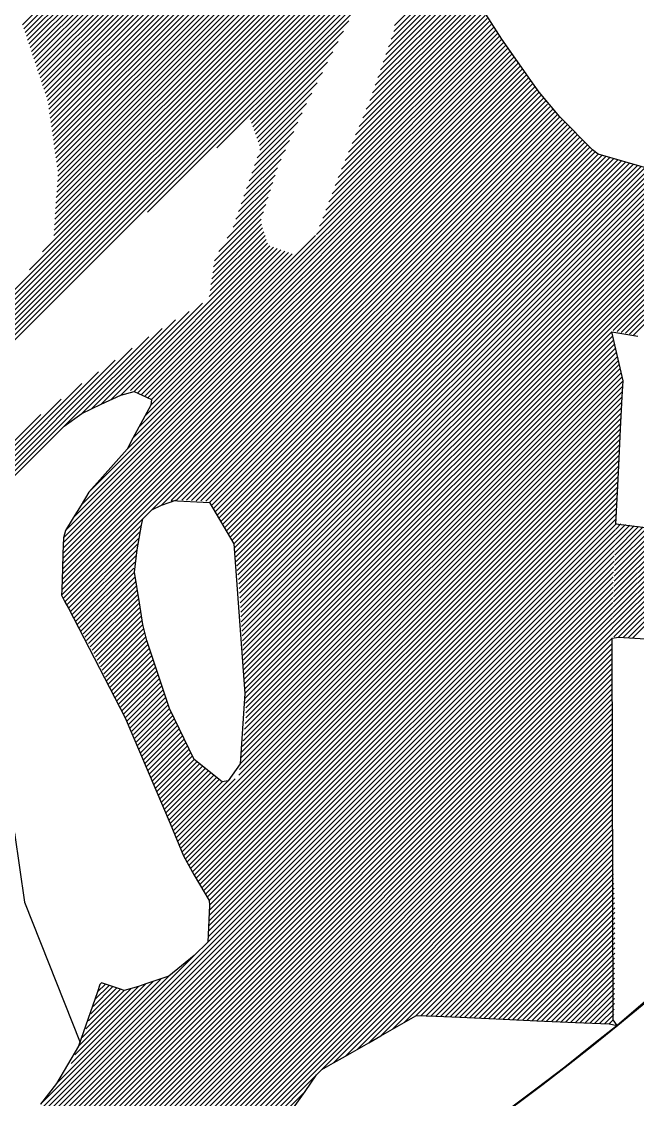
# Model space of a CAD drawing. Header units: inches. Extents: x 0 to 36, y 0 to 24.
# Drawn here: x 9.6907 to 9.9184, y 20.5975 to 20.9962 of the extents above; entities that cross this region are included whole.
import ezdxf

# ---------------------------------------------------------------- set-up
doc = ezdxf.new("R2010")
doc.units = ezdxf.units.IN
doc.header["$MEASUREMENT"] = 0
doc.layers.add('CoverSheet', color=7, linetype='CONTINUOUS')

msp = doc.modelspace()

# ---------------------------------------------------------------- linework, layer by layer
at = {"layer": 'CoverSheet'}
for p, q in [((9.69106, 20.99495), (9.80653, 21.11042)), ((9.69152, 20.99355), (9.80708, 21.10911)), ((9.69199, 20.99215), (9.80764, 21.1078)), ((9.69245, 20.99075), (9.80819, 21.1065)), ((9.69291, 20.98935), (9.80875, 21.10519)), ((9.69337, 20.98796), (9.8093, 21.10388)), ((9.69384, 20.98656), (9.80986, 21.10258)), ((9.6943, 20.98516), (9.81041, 21.10127)), ((9.69476, 20.98376), (9.81097, 21.09996)), ((9.69522, 20.98236), (9.81152, 21.09866)), ((9.69569, 20.98096), (9.81208, 21.09735)), ((9.69615, 20.97956), (9.81263, 21.09605)), ((9.69661, 20.97816), (9.81319, 21.09474)), ((9.69707, 20.97676), (9.81374, 21.09343)), ((9.69754, 20.97536), (9.8143, 21.09213)), ((9.698, 20.97396), (9.81485, 21.09082)), ((9.69846, 20.97257), (9.81541, 21.08951)), ((9.69892, 20.97117), (9.81596, 21.08821)), ((9.69939, 20.96977), (9.81652, 21.0869)), ((9.69985, 20.96837), (9.81707, 21.08559)), ((9.70031, 20.96697), (9.81763, 21.08429)), ((9.70058, 20.96538), (9.81818, 21.08298)), ((9.70081, 20.96375), (9.81874, 21.08168)), ((9.70104, 20.96211), (9.8193, 21.08037)), ((9.70127, 20.96048), (9.81987, 21.07908)), ((9.7015, 20.95885), (9.82047, 21.07782)), ((9.70173, 20.95722), (9.82107, 21.07656)), ((9.70196, 20.95559), (9.82167, 21.0753)), ((9.70219, 20.95395), (9.82227, 21.07404)), ((9.70242, 20.95232), (9.82287, 21.07277)), ((9.70264, 20.95069), (9.82347, 21.07151)), ((9.70287, 20.94906), (9.82407, 21.07025)), ((9.7031, 20.94742), (9.82467, 21.06899)), ((9.70333, 20.94579), (9.82527, 21.06773)), ((9.70356, 20.94416), (9.82587, 21.06647)), ((9.70379, 20.94253), (9.82648, 21.06521)), ((9.70402, 20.94089), (9.82708, 21.06395)), ((9.70407, 20.93908), (9.82768, 21.06269)), ((9.70351, 20.93108), (9.83008, 21.05765)), ((9.70365, 20.93308), (9.82948, 21.05891)), ((9.70379, 20.93508), (9.82888, 21.06017)), ((9.70393, 20.93708), (9.82828, 21.06143)), ((9.7031, 20.92508), (9.83188, 21.05386)), ((9.70324, 20.92708), (9.83128, 21.05513)), ((9.70338, 20.92908), (9.83068, 21.05639)), ((9.70268, 20.91908), (9.83369, 21.05008)), ((9.70282, 20.92108), (9.83309, 21.05134)), ((9.70296, 20.92308), (9.83248, 21.0526)), ((9.69363, 20.90444), (9.83549, 21.0463)), ((9.69836, 20.91104), (9.83489, 21.04756)), ((9.70255, 20.91708), (9.83429, 21.04882)), ((9.51813, 20.72708), (9.83609, 21.04504)), ((9.51831, 20.7254), (9.83669, 21.04378)), ((9.51849, 20.72372), (9.83729, 21.04252)), ((9.51866, 20.72203), (9.83789, 21.04126)), ((9.51884, 20.72035), (9.83849, 21.04)), ((9.51902, 20.71866), (9.83909, 21.03874)), ((9.48077, 20.67855), (9.8397, 21.03748)), ((9.60825, 20.80417), (9.8403, 21.03622)), ((9.61842, 20.81248), (9.8409, 21.03496)), ((9.61926, 20.81145), (9.8415, 21.03369)), ((9.62009, 20.81043), (9.8421, 21.03243)), ((9.73719, 20.92567), (9.8427, 21.03117)), ((9.76289, 20.94951), (9.8433, 21.02991)), ((9.86821, 20.98966), (9.8495, 21.01936)), ((9.82733, 20.98974), (9.8523, 21.01471)), ((9.82831, 20.99258), (9.8516, 21.01587)), ((9.82856, 20.99469), (9.8509, 21.01704)), ((9.8234, 20.97836), (9.85509, 21.01006)), ((9.82438, 20.98121), (9.85439, 21.01122)), ((9.82536, 20.98405), (9.85369, 21.01238)), ((9.82635, 20.9869), (9.853, 21.01355)), ((9.82045, 20.96983), (9.85719, 21.00657)), ((9.82143, 20.97268), (9.85649, 21.00773)), ((9.82242, 20.97552), (9.85579, 21.00889)), ((9.81552, 20.95745), (9.85998, 21.00191)), ((9.81682, 20.96062), (9.85928, 21.00308)), ((9.81812, 20.96378), (9.85858, 21.00424)), ((9.81943, 20.96695), (9.85788, 21.0054)), ((9.8116, 20.94795), (9.86207, 20.99842)), ((9.81291, 20.95112), (9.86138, 20.99959)), ((9.81421, 20.95428), (9.86068, 21.00075)), ((9.77525, 20.96), (9.81169, 20.99644)), ((9.80663, 20.93553), (9.86512, 20.99402)), ((9.80777, 20.93854), (9.86435, 20.99512)), ((9.80899, 20.94162), (9.86358, 20.99621)), ((9.8103, 20.94479), (9.86281, 20.9973)), ((9.77574, 20.95863), (9.80973, 20.99262)), ((9.80318, 20.9265), (9.86743, 20.99075)), ((9.80433, 20.92951), (9.86666, 20.99184)), ((9.80548, 20.93252), (9.86589, 20.99293)), ((9.73843, 20.85431), (9.87052, 20.98639)), ((9.77622, 20.95725), (9.80777, 20.9888)), ((9.79974, 20.91748), (9.86975, 20.98748)), ((9.80089, 20.92048), (9.86898, 20.98857)), ((9.80204, 20.92349), (9.86821, 20.98966)), ((9.879, 20.9744), (9.86821, 20.98966)), ((9.72967, 20.83809), (9.8736, 20.98203)), ((9.73186, 20.84215), (9.87283, 20.98312)), ((9.73405, 20.8462), (9.87206, 20.98421)), ((9.73624, 20.85025), (9.87129, 20.9853)), ((9.77671, 20.95587), (9.80581, 20.98498)), ((9.70981, 20.81265), (9.87592, 20.97876)), ((9.71268, 20.81738), (9.87515, 20.97985)), ((9.71554, 20.82211), (9.87438, 20.98094)), ((9.77719, 20.9545), (9.80385, 20.98116)), ((9.70604, 20.80144), (9.879, 20.9744)), ((9.70611, 20.80336), (9.87823, 20.97549)), ((9.70617, 20.80529), (9.87746, 20.97658)), ((9.70694, 20.80792), (9.87669, 20.97767)), ((9.77768, 20.95312), (9.80189, 20.97733)), ((9.88209, 20.97004), (9.879, 20.9744)), ((9.70578, 20.79373), (9.88209, 20.97004)), ((9.70585, 20.79566), (9.88132, 20.97113)), ((9.70591, 20.79758), (9.88054, 20.97222)), ((9.70598, 20.79951), (9.87977, 20.97331)), ((9.77817, 20.95175), (9.79993, 20.97351)), ((9.88972, 20.96092), (9.88209, 20.97004)), ((9.70559, 20.78795), (9.8844, 20.96676)), ((9.70565, 20.78988), (9.88363, 20.96786)), ((9.70572, 20.7918), (9.88286, 20.96895)), ((9.77865, 20.95037), (9.79797, 20.96969)), ((9.77882, 20.94868), (9.79601, 20.96587)), ((9.70546, 20.7841), (9.88601, 20.96465)), ((9.70552, 20.78602), (9.88517, 20.96567)), ((9.73883, 20.81561), (9.88694, 20.96372)), ((9.74241, 20.81733), (9.88787, 20.96279)), ((9.746, 20.81906), (9.8888, 20.96185)), ((9.77783, 20.94583), (9.79444, 20.96243)), ((9.74813, 20.81933), (9.88972, 20.96092)), ((9.74991, 20.81924), (9.89065, 20.95998)), ((9.75169, 20.81916), (9.89158, 20.95905)), ((9.75346, 20.81908), (9.8925, 20.95812)), ((9.77685, 20.94298), (9.79288, 20.95902)), ((9.90178, 20.94877), (9.88972, 20.96092)), ((9.75524, 20.81899), (9.89343, 20.95718)), ((9.75702, 20.81891), (9.89436, 20.95625)), ((9.7588, 20.81883), (9.89529, 20.95531)), ((9.76021, 20.81837), (9.89621, 20.95438)), ((9.77278, 20.75834), (9.96903, 20.9546)), ((9.77286, 20.75657), (9.97077, 20.95447)), ((9.77295, 20.75479), (9.97251, 20.95435)), ((9.77303, 20.75301), (9.97425, 20.95422)), ((9.77312, 20.75124), (9.97598, 20.9541)), ((9.7732, 20.74946), (9.97772, 20.95398)), ((9.77586, 20.94014), (9.79133, 20.9556)), ((9.7609, 20.8172), (9.89714, 20.95344)), ((9.76158, 20.81602), (9.89807, 20.95251)), ((9.76227, 20.81485), (9.899, 20.95158)), ((9.76296, 20.81367), (9.89992, 20.95064)), ((9.77329, 20.74768), (9.97946, 20.95385)), ((9.77488, 20.93729), (9.78977, 20.95219)), ((9.90941, 20.88194), (9.9812, 20.95373)), ((9.91093, 20.8816), (9.98294, 20.95361)), ((9.91245, 20.88126), (9.98467, 20.95348)), ((9.91397, 20.88092), (9.98641, 20.95336)), ((9.91549, 20.88058), (9.98815, 20.95324)), ((9.91701, 20.88023), (9.98989, 20.95311)), ((9.76364, 20.8125), (9.90085, 20.94971)), ((9.76433, 20.81132), (9.90178, 20.94877)), ((9.76502, 20.81015), (9.9027, 20.94784)), ((9.7657, 20.80897), (9.90389, 20.94716)), ((9.76639, 20.8078), (9.90534, 20.94675)), ((9.76708, 20.80662), (9.90678, 20.94633)), ((9.76776, 20.80545), (9.90823, 20.94592)), ((9.77389, 20.93444), (9.78822, 20.94877)), ((9.90389, 20.94716), (9.90178, 20.94877)), ((9.92271, 20.94178), (9.90389, 20.94716)), ((9.76845, 20.80427), (9.90968, 20.94551)), ((9.76913, 20.8031), (9.91113, 20.94509)), ((9.76944, 20.80154), (9.91257, 20.94468)), ((9.76964, 20.79988), (9.91402, 20.94426)), ((9.76984, 20.79821), (9.91547, 20.94385)), ((9.77003, 20.79655), (9.91692, 20.94344)), ((9.77023, 20.79489), (9.91837, 20.94302)), ((9.77043, 20.79323), (9.91981, 20.94261)), ((9.77063, 20.79156), (9.92126, 20.94219)), ((9.77192, 20.92875), (9.78532, 20.94215)), ((9.77244, 20.76545), (9.94897, 20.94198)), ((9.77252, 20.76367), (9.95116, 20.94231)), ((9.77261, 20.76189), (9.95336, 20.94264)), ((9.77269, 20.76012), (9.95555, 20.94297)), ((9.77291, 20.9316), (9.78667, 20.94536)), ((9.77083, 20.7899), (9.92271, 20.94178)), ((9.77094, 20.9259), (9.78446, 20.93942)), ((9.77103, 20.78824), (9.92416, 20.94137)), ((9.77118, 20.78652), (9.92585, 20.9412)), ((9.77128, 20.78477), (9.92768, 20.94117)), ((9.77139, 20.78301), (9.92952, 20.94114)), ((9.77149, 20.78125), (9.93135, 20.94111)), ((9.7716, 20.7795), (9.93318, 20.94109)), ((9.7717, 20.77774), (9.93502, 20.94106)), ((9.77181, 20.77599), (9.93685, 20.94103)), ((9.77191, 20.77423), (9.93868, 20.941)), ((9.77202, 20.77247), (9.94052, 20.94097)), ((9.77212, 20.77072), (9.9424, 20.94099)), ((9.77223, 20.76896), (9.94459, 20.94132)), ((9.77233, 20.7672), (9.94678, 20.94165)), ((9.76897, 20.92021), (9.78273, 20.93397)), ((9.76995, 20.92306), (9.78359, 20.93669)), ((9.76669, 20.91607), (9.78186, 20.93124)), ((9.76364, 20.91116), (9.781, 20.92852)), ((9.7617, 20.9055), (9.77927, 20.92307)), ((9.76203, 20.90769), (9.78014, 20.92579)), ((9.76071, 20.89892), (9.78024, 20.91845)), ((9.76104, 20.90111), (9.7798, 20.91987)), ((9.76137, 20.9033), (9.77935, 20.92128)), ((9.72373, 20.85636), (9.78158, 20.91421)), ((9.73866, 20.85639), (9.79939, 20.91713)), ((9.76004, 20.89453), (9.78114, 20.91563)), ((9.76038, 20.89673), (9.78069, 20.91704)), ((9.72732, 20.85808), (9.78251, 20.91327)), ((9.7309, 20.85981), (9.78387, 20.91278)), ((9.73232, 20.85936), (9.78524, 20.91228)), ((9.73359, 20.85877), (9.7866, 20.91178)), ((9.73485, 20.85817), (9.78796, 20.91128)), ((9.73612, 20.85758), (9.78933, 20.91078)), ((9.73739, 20.85698), (9.79069, 20.91029)), ((9.72015, 20.85464), (9.7576, 20.89209)), ((9.71656, 20.85291), (9.75262, 20.88897)), ((9.70648, 20.84655), (9.74266, 20.88273)), ((9.71298, 20.85119), (9.74764, 20.88585)), ((9.48787, 20.62981), (9.73767, 20.87961)), ((9.77337, 20.74591), (9.90894, 20.88147)), ((9.77346, 20.74413), (9.90929, 20.87996)), ((9.77354, 20.74235), (9.90963, 20.87844)), ((9.91308, 20.86327), (9.90894, 20.88147)), ((9.90894, 20.88147), (9.91853, 20.87989)), ((9.48781, 20.6316), (9.73156, 20.87536)), ((9.77363, 20.74058), (9.90998, 20.87693)), ((9.77363, 20.73872), (9.91033, 20.87541)), ((9.48774, 20.6334), (9.72534, 20.871)), ((9.77283, 20.73233), (9.91136, 20.87086)), ((9.7731, 20.73446), (9.91102, 20.87238)), ((9.77336, 20.73659), (9.91067, 20.8739)), ((9.48767, 20.63519), (9.71912, 20.86664)), ((9.77204, 20.72595), (9.9124, 20.86632)), ((9.7723, 20.72808), (9.91205, 20.86783)), ((9.77257, 20.73021), (9.91171, 20.86935)), ((9.48756, 20.63694), (9.7129, 20.86228)), ((9.77151, 20.7217), (9.91308, 20.86327)), ((9.77177, 20.72383), (9.91275, 20.8648)), ((9.91278, 20.85739), (9.91308, 20.86327)), ((9.72732, 20.85808), (9.73232, 20.85936)), ((9.73232, 20.85936), (9.73866, 20.85639)), ((9.77097, 20.71744), (9.91288, 20.85935)), ((9.77124, 20.71957), (9.91298, 20.86131)), ((9.4873, 20.63854), (9.70536, 20.8566)), ((9.71298, 20.85119), (9.72015, 20.85464)), ((9.72015, 20.85464), (9.72732, 20.85808)), ((9.72015, 20.85464), (9.72015, 20.85464)), ((9.72732, 20.85808), (9.72732, 20.85808)), ((9.73843, 20.85431), (9.73624, 20.85025)), ((9.73866, 20.85639), (9.73843, 20.85431)), ((9.74835, 20.69296), (9.91278, 20.85739)), ((9.74889, 20.69164), (9.91268, 20.85542)), ((9.91217, 20.84561), (9.91278, 20.85739)), ((9.48705, 20.64015), (9.69782, 20.85092)), ((9.70648, 20.84655), (9.71298, 20.85119)), ((9.73624, 20.85025), (9.73405, 20.8462)), ((9.74944, 20.69032), (9.91258, 20.85346)), ((9.74998, 20.689), (9.91248, 20.8515)), ((9.68374, 20.82382), (9.70648, 20.84655)), ((9.75052, 20.68769), (9.91238, 20.84954)), ((9.75112, 20.68642), (9.91228, 20.84758)), ((9.73405, 20.8462), (9.73186, 20.84215)), ((9.75181, 20.68525), (9.91217, 20.84561)), ((9.75249, 20.68407), (9.91207, 20.84365)), ((9.91147, 20.83188), (9.91217, 20.84561)), ((9.73186, 20.84215), (9.72967, 20.83809)), ((9.75318, 20.6829), (9.91197, 20.84169)), ((9.75387, 20.68172), (9.91187, 20.83973)), ((9.72967, 20.83809), (9.71554, 20.82211)), ((9.75455, 20.68055), (9.91177, 20.83777)), ((9.75524, 20.67937), (9.91167, 20.8358)), ((9.75593, 20.6782), (9.91157, 20.83384)), ((9.75661, 20.67702), (9.91147, 20.83188)), ((9.91099, 20.82209), (9.91147, 20.83188)), ((9.7573, 20.67585), (9.91137, 20.82992)), ((9.75799, 20.67467), (9.91127, 20.82796)), ((9.75867, 20.6735), (9.91118, 20.826)), ((9.75936, 20.67232), (9.91108, 20.82404)), ((9.71554, 20.82211), (9.71268, 20.81738)), ((9.74241, 20.81733), (9.74813, 20.81933)), ((9.746, 20.81906), (9.76021, 20.81837)), ((9.76005, 20.67115), (9.91099, 20.82209)), ((9.76011, 20.66935), (9.91089, 20.82013)), ((9.76021, 20.81837), (9.76913, 20.8031)), ((9.91042, 20.81035), (9.91099, 20.82209)), ((9.71268, 20.81738), (9.70981, 20.81265)), ((9.73547, 20.81225), (9.73883, 20.81561)), ((9.73883, 20.81561), (9.74241, 20.81733)), ((9.75995, 20.66547), (9.9107, 20.81622)), ((9.76003, 20.66741), (9.9108, 20.81817)), ((9.70605, 20.78283), (9.73547, 20.81225)), ((9.70981, 20.81265), (9.70694, 20.80792)), ((9.73505, 20.80997), (9.73547, 20.81225)), ((9.75971, 20.65964), (9.91042, 20.81035)), ((9.75979, 20.66158), (9.91051, 20.8123)), ((9.75987, 20.66353), (9.91061, 20.81426)), ((9.91036, 20.80843), (9.91232, 20.81039)), ((9.91036, 20.80843), (9.91232, 20.81039)), ((9.91042, 20.81035), (9.9107, 20.81063)), ((9.91042, 20.81035), (9.9107, 20.81063)), ((9.9253, 20.80848), (9.91042, 20.81035)), ((9.70694, 20.80792), (9.70617, 20.80529)), ((9.70672, 20.78164), (9.73505, 20.80997)), ((9.70738, 20.78044), (9.73464, 20.8077)), ((9.73339, 20.80086), (9.73505, 20.80997)), ((9.75955, 20.65576), (9.91023, 20.80644)), ((9.75963, 20.6577), (9.91032, 20.80839)), ((9.9094, 20.77769), (9.93828, 20.80657)), ((9.9094, 20.77769), (9.93828, 20.80657)), ((9.90946, 20.77961), (9.93666, 20.80681)), ((9.90946, 20.77961), (9.93666, 20.80681)), ((9.90952, 20.78153), (9.93504, 20.80704)), ((9.90952, 20.78153), (9.93504, 20.80704)), ((9.90958, 20.78345), (9.93341, 20.80728)), ((9.90958, 20.78345), (9.93341, 20.80728)), ((9.90964, 20.78537), (9.93179, 20.80752)), ((9.90964, 20.78537), (9.93179, 20.80752)), ((9.9097, 20.7873), (9.93017, 20.80776)), ((9.9097, 20.7873), (9.93017, 20.80776)), ((9.90976, 20.78922), (9.92855, 20.808)), ((9.90976, 20.78922), (9.92855, 20.808)), ((9.90982, 20.79114), (9.92692, 20.80824)), ((9.90982, 20.79114), (9.92692, 20.80824)), ((9.90988, 20.79306), (9.9253, 20.80848)), ((9.90988, 20.79306), (9.9253, 20.80848)), ((9.90994, 20.79498), (9.92368, 20.80872)), ((9.90994, 20.79498), (9.92368, 20.80872)), ((9.91, 20.7969), (9.92206, 20.80896)), ((9.91, 20.7969), (9.92206, 20.80896)), ((9.91006, 20.79882), (9.92043, 20.8092)), ((9.91006, 20.79882), (9.92043, 20.8092)), ((9.91012, 20.80075), (9.91881, 20.80943)), ((9.91012, 20.80075), (9.91881, 20.80943)), ((9.91018, 20.80267), (9.91719, 20.80967)), ((9.91018, 20.80267), (9.91719, 20.80967)), ((9.91024, 20.80459), (9.91557, 20.80991)), ((9.91024, 20.80459), (9.91557, 20.80991)), ((9.9103, 20.80651), (9.91394, 20.81015)), ((9.9103, 20.80651), (9.91394, 20.81015)), ((9.54188, 20.43623), (9.91013, 20.80448)), ((9.54442, 20.4369), (9.91004, 20.80252)), ((9.70617, 20.80529), (9.70598, 20.79951)), ((9.70805, 20.77925), (9.73422, 20.80542)), ((9.70872, 20.77805), (9.73381, 20.80314)), ((9.76913, 20.8031), (9.77329, 20.74768)), ((9.90916, 20.77), (9.94256, 20.80339)), ((9.90916, 20.77), (9.94256, 20.80339)), ((9.90922, 20.77192), (9.94245, 20.80515)), ((9.90922, 20.77192), (9.94245, 20.80515)), ((9.90928, 20.77384), (9.94153, 20.80609)), ((9.90928, 20.77384), (9.94153, 20.80609)), ((9.90934, 20.77577), (9.9399, 20.80633)), ((9.90934, 20.77577), (9.9399, 20.80633)), ((9.54696, 20.43758), (9.90994, 20.80057)), ((9.54952, 20.43828), (9.90985, 20.79861)), ((9.70598, 20.79951), (9.70578, 20.79373)), ((9.70939, 20.77686), (9.73339, 20.80086)), ((9.71006, 20.77567), (9.73297, 20.79858)), ((9.73247, 20.7925), (9.73339, 20.80086)), ((9.90968, 20.76866), (9.94266, 20.80163)), ((9.90968, 20.76866), (9.94266, 20.80163)), ((9.91144, 20.76855), (9.94276, 20.79988)), ((9.91144, 20.76855), (9.94276, 20.79988)), ((9.55208, 20.43898), (9.90975, 20.79665)), ((9.55466, 20.4397), (9.90966, 20.7947)), ((9.71072, 20.77447), (9.73256, 20.79631)), ((9.91319, 20.76844), (9.9429, 20.79815)), ((9.91319, 20.76844), (9.9429, 20.79815)), ((9.91494, 20.76833), (9.94351, 20.7969)), ((9.91494, 20.76833), (9.94351, 20.7969)), ((9.91669, 20.76823), (9.94412, 20.79565)), ((9.91669, 20.76823), (9.94412, 20.79565)), ((9.55724, 20.44042), (9.90956, 20.79274)), ((9.55984, 20.44116), (9.90947, 20.79078)), ((9.70578, 20.79373), (9.70552, 20.78602)), ((9.71139, 20.77328), (9.73222, 20.7941)), ((9.71206, 20.77209), (9.73247, 20.7925)), ((9.71273, 20.77089), (9.73273, 20.79089)), ((9.73427, 20.78126), (9.73247, 20.7925)), ((9.56245, 20.4419), (9.90944, 20.78889)), ((9.56507, 20.44266), (9.90941, 20.787)), ((9.7134, 20.7697), (9.73299, 20.78929)), ((9.71406, 20.7685), (9.73324, 20.78768)), ((9.5677, 20.44343), (9.90938, 20.78511)), ((9.57034, 20.44421), (9.90935, 20.78322)), ((9.70552, 20.78602), (9.70546, 20.7841)), ((9.70546, 20.7841), (9.70672, 20.78164)), ((9.71473, 20.76731), (9.7335, 20.78608)), ((9.7154, 20.76612), (9.73375, 20.78447)), ((9.71607, 20.76492), (9.73401, 20.78287)), ((9.57299, 20.445), (9.90932, 20.78133)), ((9.57566, 20.4458), (9.90929, 20.77944)), ((9.70672, 20.78164), (9.70805, 20.77925)), ((9.70805, 20.77925), (9.72897, 20.73874)), ((9.71673, 20.76373), (9.73427, 20.78126)), ((9.71738, 20.76252), (9.73452, 20.77966)), ((9.73555, 20.77323), (9.73427, 20.78126)), ((9.57834, 20.44662), (9.90926, 20.77754)), ((9.58102, 20.44745), (9.90923, 20.77565)), ((9.71799, 20.76126), (9.73478, 20.77805)), ((9.7186, 20.76001), (9.73503, 20.77644)), ((9.71921, 20.75876), (9.73529, 20.77484)), ((9.58373, 20.44829), (9.9092, 20.77376)), ((9.58644, 20.44914), (9.90917, 20.77187)), ((9.71982, 20.75751), (9.73555, 20.77323)), ((9.72043, 20.75626), (9.7358, 20.77163)), ((9.73705, 20.76729), (9.73555, 20.77323)), ((9.58917, 20.45001), (9.90914, 20.76998)), ((9.59191, 20.45089), (9.90911, 20.76809)), ((9.72104, 20.75501), (9.73613, 20.77009)), ((9.72165, 20.75375), (9.73659, 20.76869)), ((9.72226, 20.7525), (9.73705, 20.76729)), ((9.7389, 20.76169), (9.73705, 20.76729)), ((9.90911, 20.76809), (9.91144, 20.76855)), ((9.90949, 20.62699), (9.90911, 20.76809)), ((9.91144, 20.76855), (9.93947, 20.7668)), ((9.59466, 20.45178), (9.90908, 20.7662)), ((9.59743, 20.45268), (9.90905, 20.76431)), ((9.72287, 20.75125), (9.73751, 20.76589)), ((9.72348, 20.75), (9.73797, 20.76449)), ((9.72409, 20.74875), (9.73844, 20.76309)), ((9.60021, 20.4536), (9.90902, 20.76242)), ((9.603, 20.45453), (9.90899, 20.76053)), ((9.60581, 20.45548), (9.90897, 20.75864)), ((9.7247, 20.7475), (9.7389, 20.76169)), ((9.72531, 20.74625), (9.73936, 20.76029)), ((9.72592, 20.74499), (9.73982, 20.75889)), ((9.74536, 20.7421), (9.7389, 20.76169)), ((9.60864, 20.45644), (9.90895, 20.75676)), ((9.61147, 20.45742), (9.90897, 20.75492)), ((9.72653, 20.74374), (9.74028, 20.75749)), ((9.72714, 20.74249), (9.74074, 20.75609)), ((9.72775, 20.74124), (9.74121, 20.75469)), ((9.61433, 20.45841), (9.90898, 20.75307)), ((9.6172, 20.45942), (9.909, 20.75122)), ((9.72836, 20.73999), (9.74167, 20.75329)), ((9.72897, 20.73874), (9.74213, 20.75189)), ((9.62008, 20.46044), (9.90902, 20.74938)), ((9.62298, 20.46148), (9.90903, 20.74753)), ((9.72958, 20.73749), (9.74259, 20.75049)), ((9.73019, 20.73623), (9.74305, 20.74909)), ((9.7308, 20.73498), (9.74352, 20.74769)), ((9.77329, 20.74768), (9.77151, 20.7217)), ((9.6259, 20.46254), (9.90905, 20.74568)), ((9.62883, 20.46361), (9.90906, 20.74384)), ((9.73141, 20.73373), (9.74398, 20.74629)), ((9.73202, 20.73248), (9.74444, 20.74489)), ((9.73257, 20.73117), (9.7449, 20.7435)), ((9.63178, 20.4647), (9.90908, 20.74199)), ((9.63475, 20.4658), (9.90909, 20.74015)), ((9.72897, 20.73874), (9.74563, 20.69955)), ((9.73312, 20.72985), (9.74536, 20.7421)), ((9.73366, 20.72853), (9.74582, 20.7407)), ((9.7342, 20.72721), (9.74642, 20.73943)), ((9.75445, 20.72326), (9.74536, 20.7421)), ((9.63773, 20.46692), (9.90911, 20.7383)), ((9.64074, 20.46807), (9.90912, 20.73645)), ((9.64376, 20.46923), (9.90914, 20.73461)), ((9.73475, 20.7259), (9.74703, 20.73818)), ((9.73529, 20.72458), (9.74765, 20.73693)), ((9.73584, 20.72326), (9.74826, 20.73569)), ((9.6468, 20.4704), (9.90915, 20.73276)), ((9.64986, 20.4716), (9.90917, 20.73091)), ((9.73638, 20.72194), (9.74888, 20.73444)), ((9.73692, 20.72063), (9.74949, 20.73319)), ((9.73747, 20.71931), (9.7501, 20.73194)), ((9.73801, 20.71799), (9.75072, 20.7307)), ((9.65294, 20.47282), (9.90918, 20.72907)), ((9.65604, 20.47406), (9.9092, 20.72722)), ((9.73856, 20.71667), (9.75133, 20.72945)), ((9.7391, 20.71536), (9.75195, 20.7282)), ((9.73964, 20.71404), (9.75256, 20.72696)), ((9.65916, 20.47532), (9.90921, 20.72538)), ((9.6623, 20.4766), (9.90923, 20.72353)), ((9.74019, 20.71272), (9.75318, 20.72571)), ((9.74073, 20.7114), (9.75379, 20.72446)), ((9.74128, 20.71009), (9.75445, 20.72326)), ((9.76482, 20.71502), (9.75445, 20.72326)), ((9.66546, 20.4779), (9.90923, 20.72167)), ((9.66865, 20.47923), (9.90923, 20.71981)), ((9.74182, 20.70877), (9.75549, 20.72243)), ((9.74236, 20.70745), (9.75652, 20.72161)), ((9.74291, 20.70613), (9.75756, 20.72079)), ((9.74345, 20.70482), (9.7586, 20.71996)), ((9.744, 20.7035), (9.75964, 20.71914)), ((9.77151, 20.7217), (9.7671, 20.71543)), ((9.67186, 20.48057), (9.90923, 20.71794)), ((9.74454, 20.70218), (9.76067, 20.71831)), ((9.74508, 20.70086), (9.76171, 20.71749)), ((9.74563, 20.69955), (9.76275, 20.71667)), ((9.74617, 20.69823), (9.76379, 20.71584)), ((9.74672, 20.69691), (9.76482, 20.71502)), ((9.74726, 20.69559), (9.7671, 20.71543)), ((9.7478, 20.69428), (9.76965, 20.71612)), ((9.7671, 20.71543), (9.76482, 20.71502)), ((9.80171, 20.60856), (9.90922, 20.71608)), ((9.80606, 20.61105), (9.90922, 20.71421)), ((9.81041, 20.61354), (9.90921, 20.71235)), ((9.81476, 20.61603), (9.90921, 20.71048)), ((9.81911, 20.61852), (9.90921, 20.70861)), ((9.82346, 20.62101), (9.9092, 20.70675)), ((9.82782, 20.6235), (9.9092, 20.70488)), ((9.83217, 20.62599), (9.90919, 20.70302)), ((9.74563, 20.69955), (9.75052, 20.68769)), ((9.83652, 20.62848), (9.90919, 20.70115)), ((9.83845, 20.62855), (9.90919, 20.69929)), ((9.68808, 20.69618), (9.69173, 20.67046)), ((9.84023, 20.62847), (9.90918, 20.69742)), ((9.84201, 20.62839), (9.90918, 20.69555)), ((9.8438, 20.62831), (9.90917, 20.69369)), ((9.84558, 20.62823), (9.90917, 20.69182)), ((9.75052, 20.68769), (9.75455, 20.68055)), ((9.84736, 20.62815), (9.90922, 20.69001)), ((9.84914, 20.62807), (9.90929, 20.68822)), ((9.85093, 20.628), (9.90935, 20.68642)), ((9.85271, 20.62792), (9.90942, 20.68462)), ((9.85449, 20.62784), (9.90948, 20.68283)), ((9.75455, 20.68055), (9.76005, 20.67115)), ((9.85628, 20.62776), (9.90955, 20.68103)), ((9.85806, 20.62768), (9.90961, 20.67923)), ((9.85984, 20.6276), (9.90968, 20.67744)), ((9.86162, 20.62752), (9.90974, 20.67564)), ((9.76005, 20.67115), (9.76011, 20.66935)), ((9.86341, 20.62745), (9.90981, 20.67384)), ((9.86519, 20.62737), (9.90987, 20.67205)), ((9.69173, 20.67046), (9.71229, 20.61856)), ((9.76011, 20.66935), (9.75955, 20.65576)), ((9.86697, 20.62729), (9.90994, 20.67025)), ((9.86876, 20.62721), (9.91, 20.66845)), ((9.87054, 20.62713), (9.91004, 20.66663)), ((9.87232, 20.62705), (9.91003, 20.66476)), ((9.8741, 20.62697), (9.91003, 20.66289)), ((9.87589, 20.62689), (9.91002, 20.66103)), ((9.87767, 20.62682), (9.91001, 20.65916)), ((9.75955, 20.65576), (9.75454, 20.65075)), ((9.87945, 20.62674), (9.91001, 20.65729)), ((9.88124, 20.62666), (9.91, 20.65542)), ((9.88302, 20.62658), (9.91, 20.65356)), ((9.8848, 20.6265), (9.90999, 20.65169)), ((9.53936, 20.43557), (9.75454, 20.65075)), ((9.75454, 20.65075), (9.7451, 20.64317)), ((9.88659, 20.62642), (9.90998, 20.64982)), ((9.88837, 20.62634), (9.90998, 20.64795)), ((9.94048, 20.65031), (9.9109, 20.6249)), ((9.69771, 20.59578), (9.7451, 20.64317)), ((9.7451, 20.64317), (9.73661, 20.64026)), ((9.89015, 20.62627), (9.90997, 20.64609)), ((9.89193, 20.62619), (9.90997, 20.64422)), ((9.70353, 20.60346), (9.74212, 20.64206)), ((9.70907, 20.61086), (9.73937, 20.64116)), ((9.71041, 20.61406), (9.73661, 20.64026)), ((9.71175, 20.61726), (9.73385, 20.63937)), ((9.71712, 20.63195), (9.72445, 20.63927)), ((9.71794, 20.63463), (9.72305, 20.63974)), ((9.71877, 20.63731), (9.72166, 20.64021)), ((9.71959, 20.64), (9.71877, 20.63731)), ((9.71959, 20.64), (9.72027, 20.64067)), ((9.72027, 20.64067), (9.71959, 20.64)), ((9.72724, 20.63834), (9.72027, 20.64067)), ((9.73385, 20.63937), (9.72863, 20.63787)), ((9.73661, 20.64026), (9.73385, 20.63937)), ((9.89372, 20.62611), (9.90996, 20.64235)), ((9.8955, 20.62603), (9.90996, 20.64049)), ((9.71877, 20.63731), (9.71175, 20.61726)), ((9.71308, 20.62046), (9.7311, 20.63847)), ((9.71442, 20.62366), (9.72863, 20.63787)), ((9.71548, 20.62658), (9.72724, 20.63834)), ((9.7163, 20.62926), (9.72584, 20.6388)), ((9.72863, 20.63787), (9.72724, 20.63834)), ((9.72863, 20.63787), (9.72863, 20.63787)), ((9.89728, 20.62595), (9.90995, 20.63862)), ((9.89907, 20.62587), (9.90994, 20.63675)), ((9.90085, 20.62579), (9.90994, 20.63488)), ((9.90263, 20.62571), (9.90988, 20.63297)), ((9.90441, 20.62564), (9.90975, 20.63098)), ((9.83217, 20.62599), (9.83652, 20.62848)), ((9.83652, 20.62848), (9.83845, 20.62855)), ((9.83845, 20.62855), (9.84023, 20.62847)), ((9.84023, 20.62847), (9.8438, 20.62831)), ((9.8438, 20.62831), (9.85271, 20.62792)), ((9.85271, 20.62792), (9.86341, 20.62745)), ((9.86341, 20.62745), (9.86876, 20.62721)), ((9.86876, 20.62721), (9.88124, 20.62666)), ((9.9062, 20.62556), (9.90962, 20.62898)), ((9.90798, 20.62548), (9.90949, 20.62699)), ((9.9109, 20.6249), (9.90949, 20.62699)), ((9.82346, 20.62101), (9.82782, 20.6235)), ((9.82782, 20.6235), (9.83217, 20.62599)), ((9.88124, 20.62666), (9.8955, 20.62603)), ((9.8955, 20.62603), (9.90798, 20.62548)), ((9.9109, 20.6249), (9.90232, 20.61807)), ((9.90798, 20.62548), (9.9109, 20.6249)), ((9.81911, 20.61852), (9.82346, 20.62101)), ((9.71175, 20.61726), (9.70353, 20.60346)), ((9.81041, 20.61354), (9.81476, 20.61603)), ((9.81476, 20.61603), (9.81911, 20.61852)), ((9.90232, 20.61807), (9.89154, 20.6095)), ((9.80171, 20.60856), (9.80606, 20.61105)), ((9.80606, 20.61105), (9.81041, 20.61354)), ((9.79977, 20.60663), (9.80171, 20.60856)), ((9.89154, 20.6095), (9.88134, 20.60166)), ((9.67509, 20.48195), (9.79977, 20.60663)), ((9.70353, 20.60346), (9.69771, 20.59578)), ((9.79552, 20.60051), (9.79977, 20.60663)), ((9.67835, 20.48334), (9.79552, 20.60051)), ((9.79127, 20.5944), (9.79552, 20.60051)), ((9.88134, 20.60166), (9.86998, 20.59317))]:
    msp.add_line(p, q, dxfattribs=at)
for radius, start, end in [(1.24972, 247.51338, 247.36281), (0.97402, 251.32273, 251.1453)]:
    msp.add_arc((9.29312, 21.37801), radius, start, end, dxfattribs=at)

doc.saveas('drawing.dxf')
